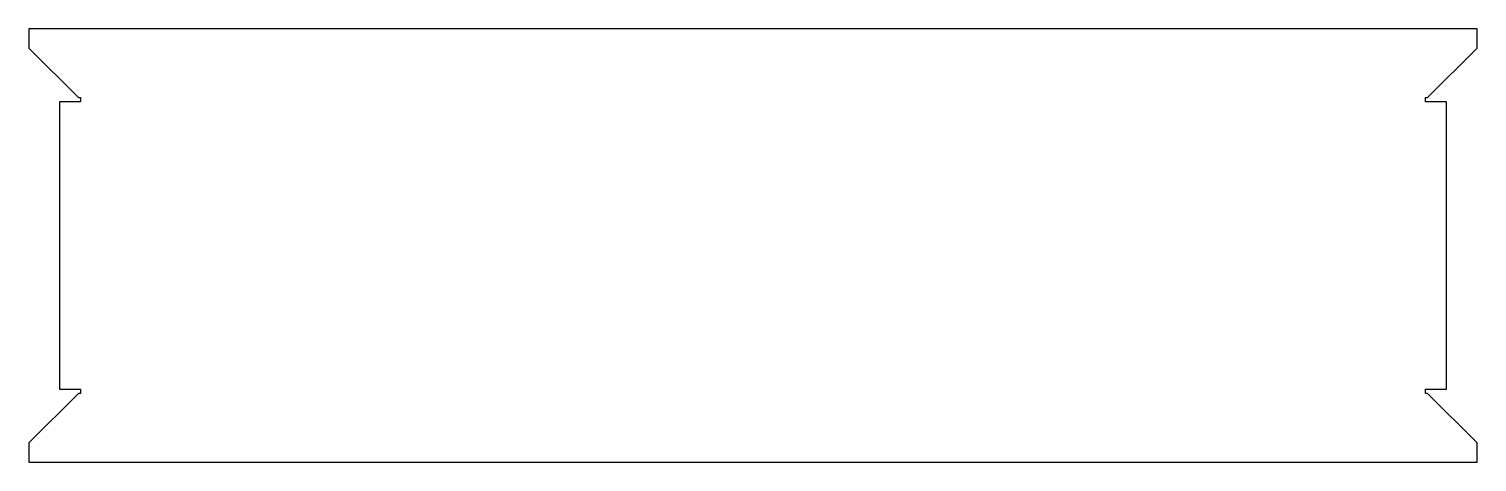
# Model space of a CAD drawing. Extents: x 0 to 1023, y 0 to 306.
import ezdxf

# ---------------------------------------------------------------- set-up
doc = ezdxf.new("R2010")
doc.units = 0
doc.layers.get('0').update_dxf_attribs({"color": 2, "linetype": 'CONTINUOUS'})
doc.layers.add('PROFILE', color=1, linetype='CONTINUOUS')

msp = doc.modelspace()

# ---------------------------------------------------------------- linework, layer by layer
for p, q in [((1023.2, 306), (0, 306)), ((1023.2, 292.5), (1023.2, 306)), ((988.2, 257.5), (1023.2, 292.5)), ((986.7, 254.5), (986.7, 257.5)), ((986.7, 257.5), (988.2, 257.5)), ((1001.7, 254.5), (986.7, 254.5)), ((1001.7, 51.5), (1001.7, 254.5)), ((986.7, 48.5), (986.7, 51.5)), ((986.7, 51.5), (1001.7, 51.5)), ((988.2, 48.5), (986.7, 48.5)), ((1023.2, 13.5), (988.2, 48.5)), ((1023.2, 0), (1023.2, 13.5)), ((0, 0), (1023.2, 0))]:
    msp.add_line(p, q)
at = {"layer": 'PROFILE'}
for p, q in [((0, 306), (0, 292.5)), ((0, 292.5), (35, 257.5)), ((35, 257.5), (36.5, 257.5)), ((36.5, 257.5), (36.5, 254.5)), ((36.5, 254.5), (21.5, 254.5)), ((21.5, 254.5), (21.5, 51.5)), ((21.5, 51.5), (36.5, 51.5)), ((36.5, 51.5), (36.5, 48.5)), ((35, 48.5), (0, 13.5)), ((36.5, 48.5), (35, 48.5)), ((0, 13.5), (0, 0))]:
    msp.add_line(p, q, dxfattribs=at)

doc.saveas('drawing.dxf')
